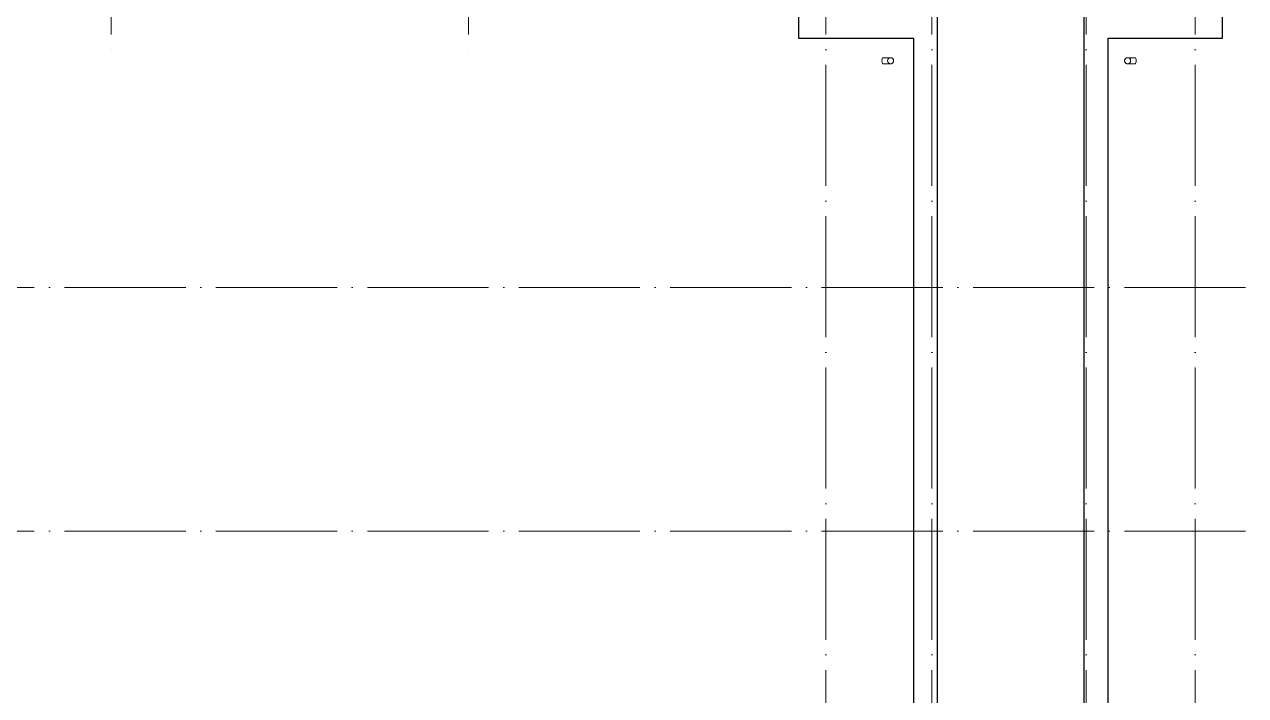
# Model space of a CAD drawing. Header units: millimetres. Extents: x -695119 to 412940, y -249585 to 622758.
# Drawn here: x -134742 to -114578, y -42955 to -31864 of the extents above; entities that cross this region are included whole.
import ezdxf

# ---------------------------------------------------------------- set-up
doc = ezdxf.new("R2010")
doc.units = ezdxf.units.MM
doc.linetypes.add('ADSK_Линия сетки', pattern=[25, 20, -2.5, 0, -2.5])
for name, color, linetype, lineweight in [('Обобщенные модели', 8, 'Continuous', 18), ('Оси', 252, 'Continuous', 9), ('Стены наружные', 252, 'Continuous', 18)]:
    doc.layers.add(name, color=color, linetype=linetype, lineweight=lineweight)

# ---------------------------------------------------------------- blocks, each defined once
blk = doc.blocks.new('подвал')
at = {"layer": 'Обобщенные модели', "color": 251, "true_color": 0x636466}
for p, q in [((-195177, -114740), (-195218, -114740)), ((-195218, -114840), (-195177, -114840)), ((-191050, -114740), (-191091, -114740)), ((-191091, -114840), (-191050, -114840))]:
    blk.add_line(p, q, dxfattribs=at)
at = {"layer": 'Обобщенные модели', "color": 251, "true_color": 0x636466, "flags": 128}
for points in [[(-195177, -114740), (-195173, -114740), (-195168, -114740), (-195163, -114740), (-195159, -114740), (-195155, -114740), (-195150, -114740), (-195146, -114740), (-195142, -114740), (-195138, -114740), (-195134, -114740), (-195130, -114740), (-195127, -114740), (-195123, -114740), (-195120, -114740), (-195117, -114740), (-195114, -114740), (-195111, -114740), (-195109, -114740), (-195106, -114740), (-195104, -114740), (-195102, -114740), (-195100, -114740), (-195098, -114740), (-195096, -114740), (-195095, -114740), (-195094, -114740), (-195093, -114740), (-195092, -114740), (-195092, -114740), (-195091, -114740), (-195091, -114740), (-195091, -114740)], [(-195091, -114840), (-195091, -114840), (-195091, -114840), (-195092, -114840), (-195093, -114840), (-195093, -114840), (-195095, -114840), (-195096, -114840), (-195097, -114840), (-195099, -114840), (-195101, -114840), (-195103, -114840), (-195105, -114840), (-195108, -114840), (-195110, -114840), (-195113, -114840), (-195116, -114840), (-195119, -114840), (-195122, -114840), (-195125, -114840), (-195129, -114840), (-195133, -114840), (-195136, -114840), (-195140, -114840), (-195144, -114840), (-195148, -114840), (-195153, -114840), (-195157, -114840), (-195162, -114840), (-195166, -114840), (-195171, -114840), (-195175, -114840), (-195177, -114840)], [(-195091, -114740), (-195089, -114740), (-195087, -114740), (-195085, -114740), (-195083, -114741), (-195081, -114741), (-195079, -114742), (-195077, -114742), (-195075, -114743), (-195073, -114743), (-195072, -114744), (-195070, -114745), (-195068, -114746), (-195066, -114747), (-195064, -114748), (-195063, -114749), (-195061, -114750), (-195060, -114751), (-195058, -114753), (-195057, -114754), (-195055, -114755), (-195054, -114757), (-195052, -114758), (-195051, -114760), (-195050, -114761), (-195049, -114763), (-195048, -114765), (-195047, -114767), (-195046, -114768), (-195045, -114770), (-195044, -114772), (-195044, -114774), (-195043, -114776), (-195043, -114778), (-195042, -114780), (-195042, -114782), (-195041, -114784), (-195041, -114786), (-195041, -114788), (-195041, -114790), (-195041, -114790)], [(-195041, -114790), (-195041, -114792), (-195041, -114794), (-195041, -114796), (-195042, -114798), (-195042, -114800), (-195042, -114802), (-195043, -114804), (-195044, -114806), (-195044, -114808), (-195045, -114810), (-195046, -114811), (-195047, -114813), (-195048, -114815), (-195049, -114817), (-195050, -114818), (-195051, -114820), (-195052, -114822), (-195053, -114823), (-195055, -114825), (-195056, -114826), (-195058, -114827), (-195059, -114829), (-195061, -114830), (-195062, -114831), (-195064, -114832), (-195066, -114833), (-195067, -114834), (-195069, -114835), (-195071, -114836), (-195073, -114837), (-195075, -114837), (-195077, -114838), (-195079, -114839), (-195081, -114839), (-195082, -114839), (-195084, -114840), (-195086, -114840), (-195088, -114840), (-195090, -114840), (-195091, -114840)], [(-191227, -114790), (-191227, -114788), (-191227, -114786), (-191227, -114784), (-191226, -114782), (-191226, -114780), (-191226, -114778), (-191225, -114776), (-191224, -114774), (-191224, -114773), (-191223, -114771), (-191222, -114769), (-191221, -114767), (-191220, -114765), (-191219, -114764), (-191218, -114762), (-191217, -114760), (-191216, -114759), (-191215, -114757), (-191213, -114756), (-191212, -114754), (-191210, -114753), (-191209, -114752), (-191207, -114750), (-191206, -114749), (-191204, -114748), (-191202, -114747), (-191201, -114746), (-191199, -114745), (-191197, -114744), (-191195, -114744), (-191193, -114743), (-191191, -114742), (-191189, -114742), (-191187, -114741), (-191185, -114741), (-191184, -114741), (-191182, -114740), (-191180, -114740), (-191178, -114740), (-191177, -114740)], [(-191177, -114840), (-191179, -114840), (-191181, -114840), (-191183, -114840), (-191185, -114839), (-191187, -114839), (-191189, -114839), (-191191, -114838), (-191193, -114838), (-191195, -114837), (-191196, -114836), (-191198, -114835), (-191200, -114834), (-191202, -114834), (-191204, -114832), (-191205, -114831), (-191207, -114830), (-191208, -114829), (-191210, -114828), (-191211, -114826), (-191213, -114825), (-191214, -114824), (-191216, -114822), (-191217, -114820), (-191218, -114819), (-191219, -114817), (-191220, -114815), (-191221, -114814), (-191222, -114812), (-191223, -114810), (-191224, -114808), (-191224, -114806), (-191225, -114804), (-191225, -114803), (-191226, -114801), (-191226, -114799), (-191227, -114797), (-191227, -114795), (-191227, -114793), (-191227, -114791), (-191227, -114790)], [(-191177, -114740), (-191177, -114740), (-191177, -114740), (-191176, -114740), (-191175, -114740), (-191174, -114740), (-191173, -114740), (-191172, -114740), (-191171, -114740), (-191169, -114740), (-191167, -114740), (-191165, -114740), (-191163, -114740), (-191160, -114740), (-191158, -114740), (-191155, -114740), (-191152, -114740), (-191149, -114740), (-191146, -114740), (-191143, -114740), (-191139, -114740), (-191135, -114740), (-191132, -114740), (-191128, -114740), (-191124, -114740), (-191120, -114740), (-191115, -114740), (-191111, -114740), (-191106, -114740), (-191102, -114740), (-191097, -114740), (-191093, -114740), (-191091, -114740)], [(-191091, -114840), (-191095, -114840), (-191100, -114840), (-191105, -114840), (-191109, -114840), (-191113, -114840), (-191118, -114840), (-191122, -114840), (-191126, -114840), (-191130, -114840), (-191134, -114840), (-191138, -114840), (-191141, -114840), (-191145, -114840), (-191148, -114840), (-191151, -114840), (-191154, -114840), (-191157, -114840), (-191159, -114840), (-191162, -114840), (-191164, -114840), (-191166, -114840), (-191168, -114840), (-191170, -114840), (-191172, -114840), (-191173, -114840), (-191174, -114840), (-191175, -114840), (-191176, -114840), (-191176, -114840), (-191177, -114840), (-191177, -114840), (-191177, -114840)]]:
    blk.add_lwpolyline(points, dxfattribs=at)
at = {"layer": 'Обобщенные модели', "color": 251, "true_color": 0x636466}
for centre, start, end in [((-195091, -114790), 0, 180), ((-195091, -114790), 180, 0), ((-191177, -114790), 0, 180), ((-191177, -114790), 180, 0)]:
    blk.add_arc(centre, 50, start, end, dxfattribs=at)
for centre, major_axis, start_param, end_param in [((-195218, -114790), (0, -50), 3.141593, 4.712389), ((-195218, -114790), (0, -50), 4.712389, 6.283185), ((-191050, -114790), (0, 50), 4.712389, 6.283185), ((-191050, -114790), (0, 50), 3.141593, 4.712389)]:
    blk.add_ellipse(centre, major_axis=major_axis, ratio=0.309017, start_param=start_param, end_param=end_param, dxfattribs=at)
at = {"layer": 'Оси', "color": 251, "linetype": 'ADSK_Линия сетки', "ltscale": 100, "true_color": 0x636466}
for p, q in [((-207959, -94858), (-207959, -114764)), ((-202059, -94858), (-202059, -114764)), ((-196159, -94858), (-196159, -153294)), ((-194409, -94858), (-194409, -153294)), ((-191859, -94858), (-191859, -153294)), ((-190059, -94858), (-190059, -153294)), ((-189229, -118534), (-233370, -118534)), ((-189229, -122564), (-233370, -122564))]:
    blk.add_line(p, q, dxfattribs=at)
at = {"layer": 'Стены наружные', "color": 251, "lineweight": 30, "true_color": 0x636466}
for p, q in [((-196609, -110714), (-196609, -114414)), ((-189609, -114414), (-189609, -110714)), ((-194314, -130614), (-194314, -113839)), ((-191899, -113839), (-191899, -130614)), ((-196609, -114414), (-194714, -114414)), ((-194714, -114414), (-194714, -130614)), ((-191499, -114414), (-189609, -114414)), ((-191499, -125614), (-191499, -114414))]:
    blk.add_line(p, q, dxfattribs=at)

msp = doc.modelspace()

# ---------------------------------------------------------------- block references
msp.add_blockref('подвал', (74650.568, 82325.3))

doc.saveas('drawing.dxf')
